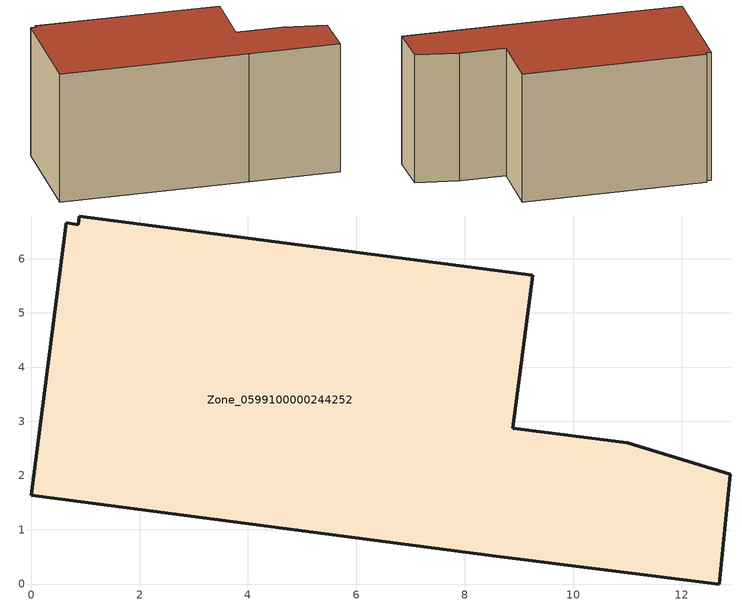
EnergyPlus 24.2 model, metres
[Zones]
Zone_0599100000244252
 floor ground (C_G): 0.89,6.79 9.25,5.7 8.88,2.88 11,2.6 12.9,2.03 12.7,0 8.58,0.51 0,1.64 0.65,6.66 0.87,6.62 z0
 wall outside (C_F): 9.25,5.7 0.89,6.79 0.87,6.62 0.65,6.66 0,1.64 8.58,0.51 12.7,0 12.9,2.03 11,2.6 8.88,2.88 9.25,5.7 z0:6.21
 roof outside (C_R): 12.7,0 12.9,2.03 11,2.6 8.88,2.88 9.25,5.7 0.89,6.79 0.87,6.62 0.65,6.66 0,1.64 8.58,0.51 z6.21
[BUILDING]
Pand.0599100000244252: North Axis=0; Terrain=City; Loads Convergence Tolerance Value=0.04; Temperature Convergence Tolerance Value=0.4; Solar Distribution=FullExterior; Maximum Number of Warmup Days=25; Minimum Number of Warmup Days=1
[Site:Location]
Rotterdam.The.Hague.AP_ZH_NLD Design_Conditions: Latitude=51.96; Longitude=4.45; Time Zone=1; Elevation=-4.5
[SITE:GROUNDTEMPERATURE:BUILDINGSURFACE]
18, 18, 18, 18, 18, 18, 18, 18, 18, 18, 18, 18
[MATERIAL] Thermal Absorptance=0.9; Solar Absorptance=0.7; Visible Absorptance=0.7
Name | Roughness | Thickness | Conductivity | Density | Specific Heat
G.TI.1946 | MediumSmooth | 0.15 | 1 | 540 | 1210
F.TI.1946 | Rough | 0.3 | 0.857143 | 1920 | 840
R.TI.1946 | MediumRough | 0.2 | 0.1 | 1500 | 1000
[CONSTRUCTION]
C_G: G.TI.1946
C_F: F.TI.1946
C_R: R.TI.1946
[ZONE]
Zone_0599100000244252: Type=1; Multiplier=1; Ceiling Height=Autocalculate; Volume=Autocalculate; Floor Area=autocalculate; Part of Total Floor Area=Yes
[ZONEINFILTRATION:DESIGNFLOWRATE]
Infil_Zone_0599100000244252: Zone or ZoneList or Space or SpaceList=Zone_0599100000244252; Schedule=AlwaysOn; Design Flow Rate Calculation Method=Flow/Area; Flow Rate per Floor Area=0.003; Constant Term Coefficient=1; Temperature Term Coefficient=0; Velocity Term Coefficient=0; Velocity Squared Term Coefficient=0
[HVACTEMPLATE:ZONE:IDEALLOADSAIRSYSTEM]
Zone_0599100000244252: Maximum Heating Supply Air Temperature=50; Minimum Cooling Supply Air Temperature=13; Maximum Heating Supply Air Humidity Ratio=0.0156; Minimum Cooling Supply Air Humidity Ratio=0.0077; Heating Limit=NoLimit; Cooling Limit=NoLimit; Dehumidification Control Type=ConstantSensibleHeatRatio; Cooling Sensible Heat Ratio=0.7; Dehumidification Setpoint=60; Humidification Control Type=None; Humidification Setpoint=30; Outdoor Air Method=None; Outdoor Air Flow Rate per Person=0.00944; Outdoor Air Flow Rate per Zone Floor Area=0; Outdoor Air Flow Rate per Zone=0; Demand Controlled Ventilation Type=None; Outdoor Air Economizer Type=NoEconomizer; Heat Recovery Type=None; Sensible Heat Recovery Effectiveness=0.7; Latent Heat Recovery Effectiveness=0.65
[ZONECONTROL:THERMOSTAT]
ThermostatControl_Zone_0599100000244252: Zone or ZoneList=Zone_0599100000244252; Control Type Schedule=DualSetpointControlType; Control 1=Thermostat_Zone_0599100000244252; Temperature Difference Between Cutout And Setpoint=0
[THERMOSTATSETPOINT:DUALSETPOINT]
Thermostat_Zone_0599100000244252: Heating Setpoint Temperature Schedule=HeatingSetpoint_Zone_0599100000244252; Cooling Setpoint Temperature Schedule=CoolingSetpoint_Zone_0599100000244252
[SCHEDULE:COMPACT]
HeatingSetpoint_Zone_0599100000244252: Through: 12/31, For: AllDays, Until: 24:00, 21
CoolingSetpoint_Zone_0599100000244252: Through: 12/31, For: AllDays, Until: 24:00, 24
DualSetpointControlType: Through: 12/31, For: AllDays, Until: 24:00, 4
AlwaysOn: Through: 12/31, For: AllDays, Until: 24:00, 1
